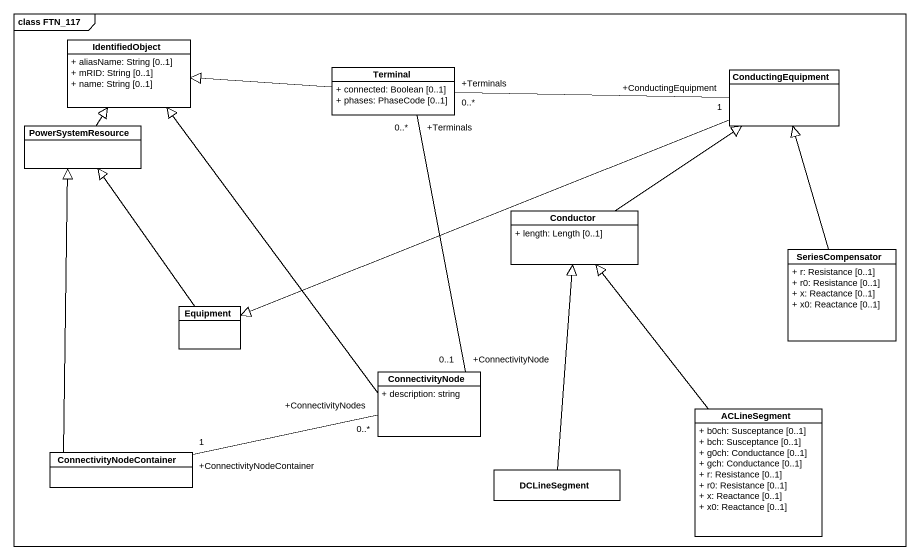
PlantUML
@startuml
mainframe class FTN_117
hide circle
hide empty members
skinparam classAttributeIconSize 0
class IdentifiedObject {
  + aliasName: String [0..1]
  + mRID: String [0..1]
  + name: String [0..1]
}
class Terminal {
  + connected: Boolean [0..1]
  + phases: PhaseCode [0..1]
}
class ConductingEquipment
class PowerSystemResource
class Conductor {
  + length: Length [0..1]
}
class SeriesCompensator {
  + r: Resistance [0..1]
  + r0: Resistance [0..1]
  + x: Reactance [0..1]
  + x0: Reactance [0..1]
}
class Equipment
class ConnectivityNode {
  + description: string
}
class ACLineSegment {
  + b0ch: Susceptance [0..1]
  + bch: Susceptance [0..1]
  + g0ch: Conductance [0..1]
  + gch: Conductance [0..1]
  + r: Resistance [0..1]
  + r0: Resistance [0..1]
  + x: Reactance [0..1]
  + x0: Reactance [0..1]
}
class ConnectivityNodeContainer
class DCLineSegment
Terminal -left-|> IdentifiedObject
Terminal "+Terminals\n0..*" -right- "+ConductingEquipment\n1" ConductingEquipment
Terminal "+Terminals\n0..*" -- "+ConnectivityNode\n0..1" ConnectivityNode
ConductingEquipment -left-|> Equipment
PowerSystemResource -up-|> IdentifiedObject
Conductor -up-|> ConductingEquipment
SeriesCompensator -up-|> ConductingEquipment
Equipment -up-|> PowerSystemResource
ConnectivityNode -up-|> IdentifiedObject
ConnectivityNode "+ConnectivityNodes\n0..*" -left- "+ConnectivityNodeContainer\n1" ConnectivityNodeContainer
ACLineSegment -up-|> Conductor
ConnectivityNodeContainer -up-|> PowerSystemResource
DCLineSegment -up-|> Conductor
@enduml
